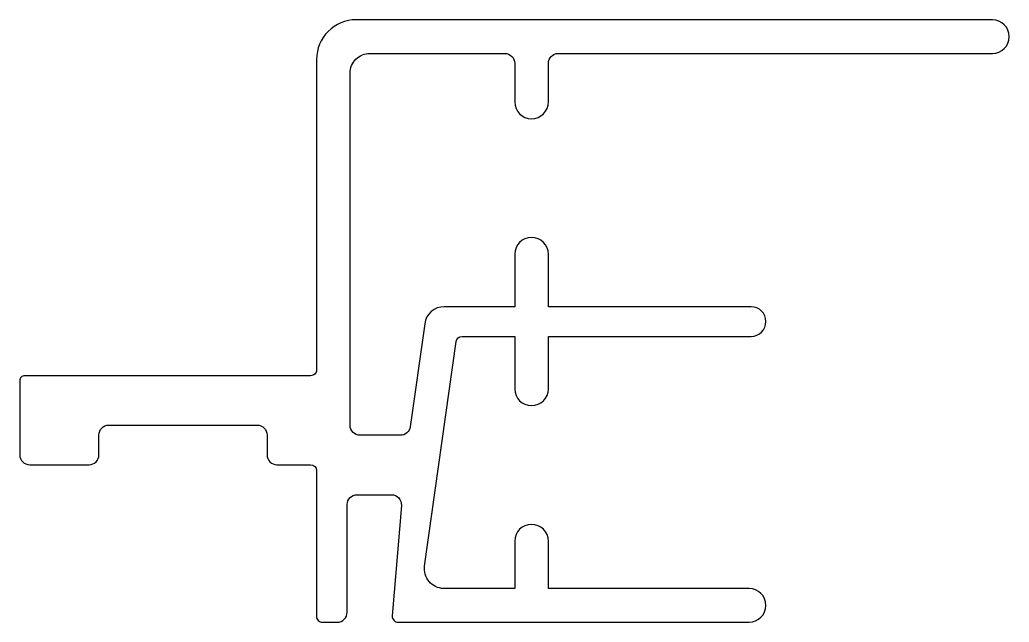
# Model space of a CAD drawing. Extents: x 586 to 636, y 655.8 to 686.2.
import ezdxf

# ---------------------------------------------------------------- set-up
doc = ezdxf.new("R2010")
doc.units = 0
doc.layers.get('0').update_dxf_attribs({"linetype": 'CONTINUOUS'})

msp = doc.modelspace()

# ---------------------------------------------------------------- linework, layer by layer
at = {"color": 7}
msp.add_lwpolyline([(600.659, 668.208), (586.205, 668.208, 0.414214), (585.955, 667.958), (585.955, 664.214, 0.413971), (586.455, 663.714), (589.455, 663.714, 0.413971), (589.955, 664.214), (589.955, 665.214, -0.413971), (590.455, 665.714), (597.955, 665.714, -0.413971), (598.455, 665.214), (598.455, 664.214, 0.413971), (598.955, 663.714), (600.655, 663.714, -0.413012), (600.955, 663.415), (600.955, 656.054, 0.414214), (601.255, 655.754), (602.006, 655.754, 0.414214), (602.506, 656.254), (602.506, 661.699, -0.414214), (603.006, 662.199), (604.746, 662.199, -0.438334), (605.245, 661.658), (604.788, 656.078, 0.438334), (605.087, 655.754), (622.827, 655.754, 1), (622.827, 657.454), (612.677, 657.454), (612.677, 659.849, 1), (610.977, 659.849), (610.977, 657.454), (607.378, 657.454, -0.44522), (606.423, 658.592), (608.018, 669.94, -0.373884), (608.315, 670.199), (610.977, 670.199), (610.977, 667.549, 1), (612.677, 667.549), (612.677, 670.199), (622.927, 670.199, 1), (622.927, 671.699), (612.677, 671.699), (612.677, 674.349, 1), (610.977, 674.349), (610.977, 671.699), (607.417, 671.699, 0.373884), (606.427, 670.838), (605.695, 665.629, -0.373885), (605.2, 665.199), (603.156, 665.199, -0.414214), (602.656, 665.699), (602.656, 683.499, -0.414214), (603.656, 684.499), (610.477, 684.499, -0.414214), (610.977, 683.999), (610.977, 682.049, 1), (612.677, 682.049), (612.677, 683.999, -0.414214), (613.177, 684.499), (635.127, 684.499, 1), (635.127, 686.199), (602.959, 686.199, 0.414214), (600.959, 684.199), (600.959, 668.508, -0.414214), (600.659, 668.208)], format="xyb", dxfattribs=at)

doc.saveas('drawing.dxf')
